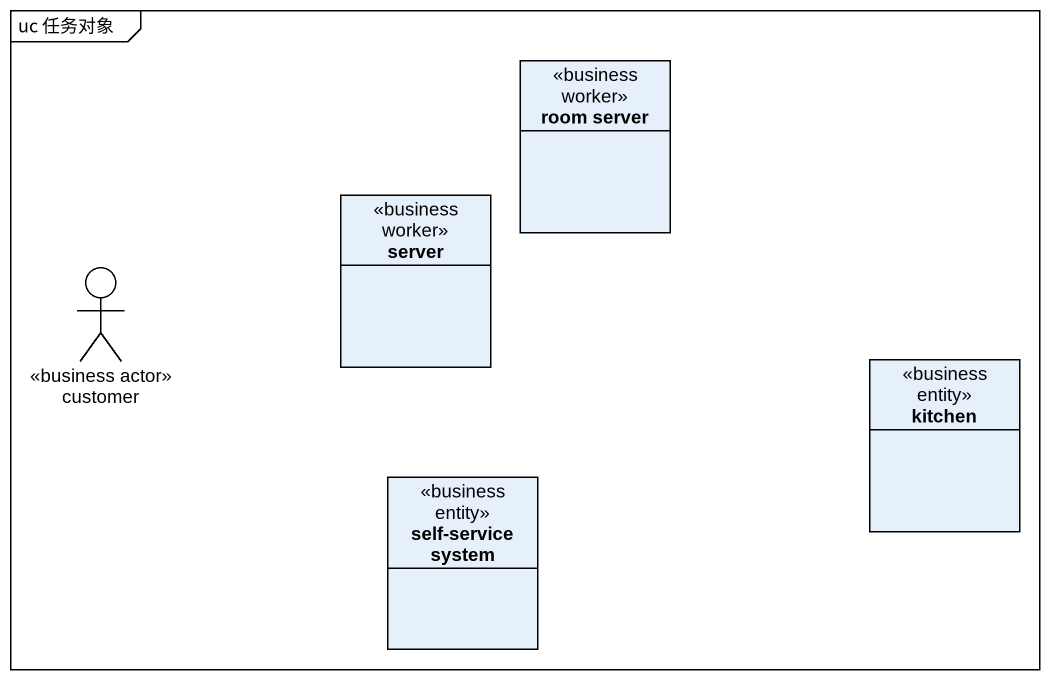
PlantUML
@startuml
mainframe uc 任务对象
allowmixing
hide circle
hide empty members
class "room server" as room_server <<business worker>>
class server <<business worker>>
actor customer <<business actor>>
class kitchen <<business entity>>
class "self-service system" as self_service_system <<business entity>>
@enduml
